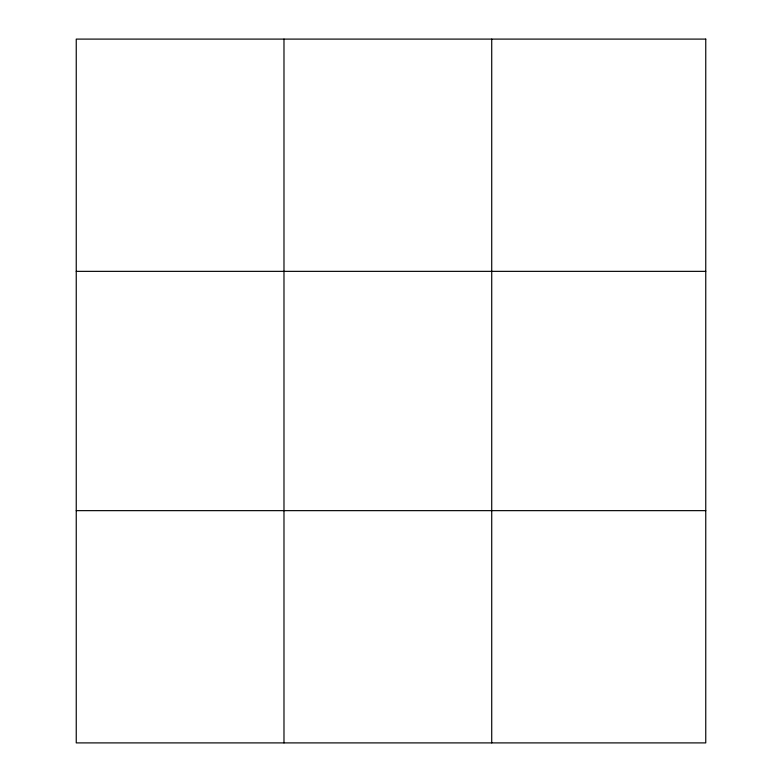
<?xml version="1.0" encoding="UTF-8"?>
<svg xmlns="http://www.w3.org/2000/svg" width="782" height="782" viewBox="0 0 782 782"><rect width="100%" height="100%" fill="white"/><g stroke="black" fill="none" stroke-linecap="round" stroke-linejoin="round"><path stroke-width="1.17" d="M283.983 742.9L283.983 39.1M491.722 742.9L491.722 39.1M76.245 271.354L705.755 271.354M76.245 510.646L705.755 510.646M705.755 39.1L705.755 742.9L76.245 742.9L76.245 39.1L705.755 39.1"/></g></svg>
